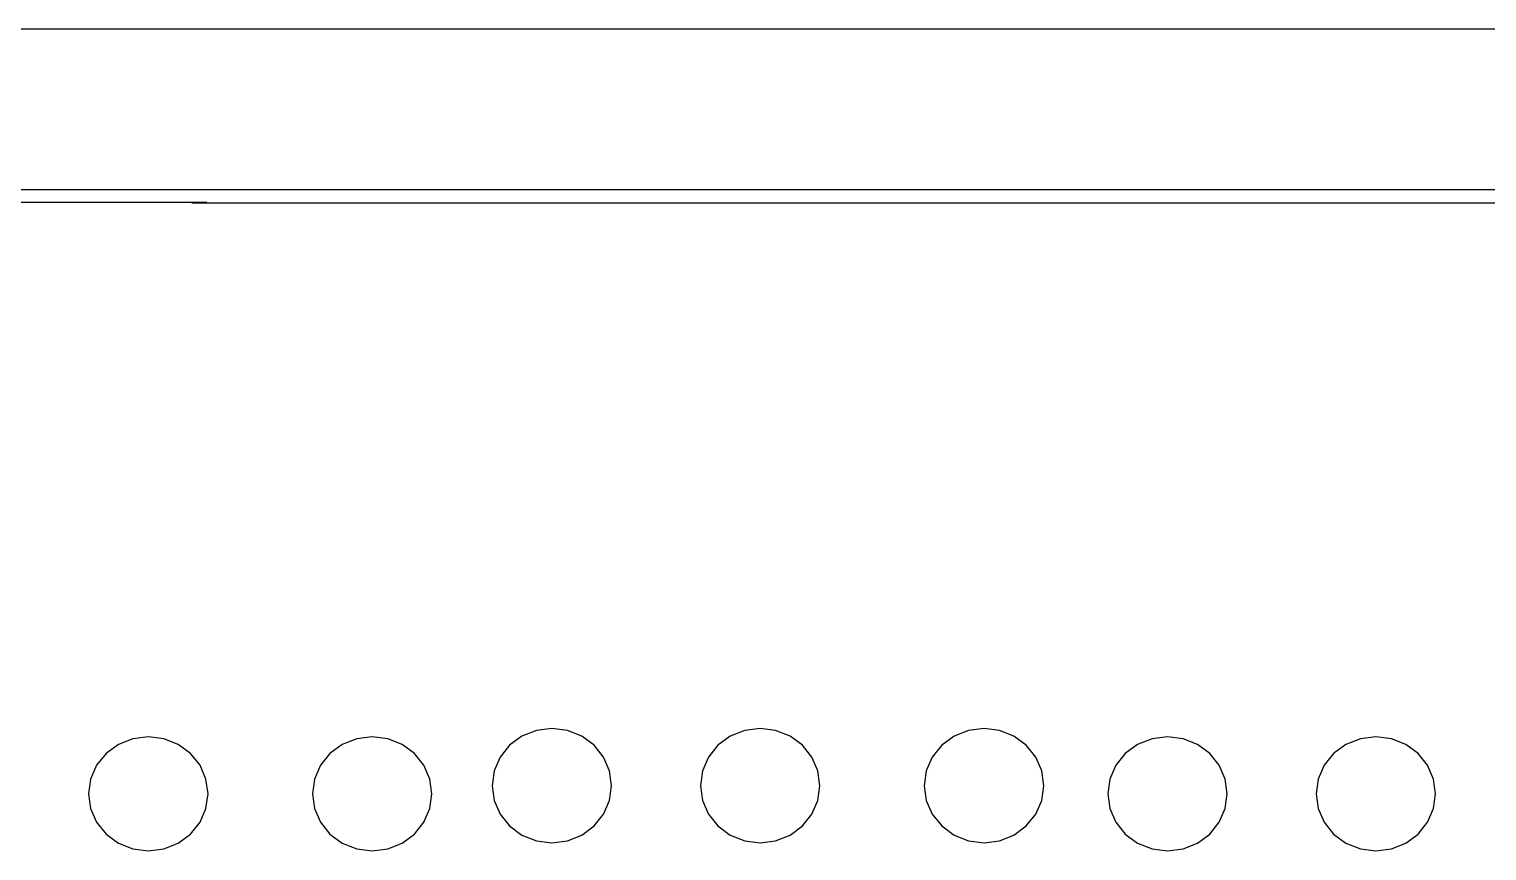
# Model space of a CAD drawing. Header units: inches. Extents: x 710 to 5347, y 114 to 2471.
# Drawn here: x 908.8 to 1091.6, y 968.2 to 1071.2 of the extents above; entities that cross this region are included whole.
import ezdxf

# ---------------------------------------------------------------- set-up
doc = ezdxf.new("R2010")
doc.units = ezdxf.units.IN
doc.header["$MEASUREMENT"] = 0
doc.layers.add('Edges', color=7, linetype='Continuous')

# ---------------------------------------------------------------- blocks, each defined once
blk = doc.blocks.new('fire alarm fr')
at = {"layer": 'Edges'}
for p, q in [((-1661.19, 1257.52), (-2393.7, 1257.52)), ((-1661.19, 1237.39), (-2393.7, 1237.39)), ((-2393.7, 1235.84), (-2186.27, 1235.84)), ((-2186.27, 1235.84), (-2188.17, 1235.77)), ((-2188.17, 1235.77), (-1661.19, 1235.77)), ((-2143.01, 1169.84), (-2144.95, 1169.6)), ((-2141.07, 1169.6), (-2143.01, 1169.84)), ((-2116.89, 1169.84), (-2118.83, 1169.6)), ((-2114.95, 1169.6), (-2116.89, 1169.84)), ((-2088.82, 1169.84), (-2090.76, 1169.6)), ((-2086.88, 1169.6), (-2088.82, 1169.84)), ((-2195.55, 1168.58), (-2197.36, 1167.87)), ((-2193.61, 1168.82), (-2195.55, 1168.58)), ((-2191.67, 1168.58), (-2193.61, 1168.82)), ((-2189.87, 1167.87), (-2191.67, 1168.58)), ((-2167.48, 1168.58), (-2169.29, 1167.87)), ((-2165.54, 1168.82), (-2167.48, 1168.58)), ((-2163.6, 1168.58), (-2165.54, 1168.82)), ((-2161.79, 1167.87), (-2163.6, 1168.58)), ((-2146.76, 1168.88), (-2148.31, 1167.75)), ((-2144.95, 1169.6), (-2146.76, 1168.88)), ((-2139.26, 1168.88), (-2141.07, 1169.6)), ((-2137.71, 1167.75), (-2139.26, 1168.88)), ((-2120.64, 1168.88), (-2122.19, 1167.75)), ((-2118.83, 1169.6), (-2120.64, 1168.88)), ((-2113.15, 1168.88), (-2114.95, 1169.6)), ((-2111.6, 1167.75), (-2113.15, 1168.88)), ((-2092.57, 1168.88), (-2094.12, 1167.75)), ((-2090.76, 1169.6), (-2092.57, 1168.88)), ((-2085.07, 1168.88), (-2086.88, 1169.6)), ((-2083.52, 1167.75), (-2085.07, 1168.88)), ((-2067.75, 1168.58), (-2069.56, 1167.87)), ((-2065.81, 1168.82), (-2067.75, 1168.58)), ((-2063.87, 1168.58), (-2065.81, 1168.82)), ((-2062.06, 1167.87), (-2063.87, 1168.58)), ((-2041.63, 1168.58), (-2043.44, 1167.87)), ((-2039.69, 1168.82), (-2041.63, 1168.58)), ((-2037.75, 1168.58), (-2039.69, 1168.82)), ((-2035.95, 1167.87), (-2037.75, 1168.58)), ((-2198.91, 1166.73), (-2200.1, 1165.25)), ((-2197.36, 1167.87), (-2198.91, 1166.73)), ((-2188.32, 1166.73), (-2189.87, 1167.87)), ((-2187.12, 1165.25), (-2188.32, 1166.73)), ((-2170.84, 1166.73), (-2172.03, 1165.25)), ((-2169.29, 1167.87), (-2170.84, 1166.73)), ((-2160.24, 1166.73), (-2161.79, 1167.87)), ((-2159.05, 1165.25), (-2160.24, 1166.73)), ((-2149.5, 1166.27), (-2150.25, 1164.54)), ((-2148.31, 1167.75), (-2149.5, 1166.27)), ((-2136.52, 1166.27), (-2137.71, 1167.75)), ((-2135.77, 1164.54), (-2136.52, 1166.27)), ((-2123.38, 1166.27), (-2124.13, 1164.54)), ((-2122.19, 1167.75), (-2123.38, 1166.27)), ((-2110.4, 1166.27), (-2111.6, 1167.75)), ((-2109.66, 1164.54), (-2110.4, 1166.27)), ((-2095.31, 1166.27), (-2096.06, 1164.54)), ((-2094.12, 1167.75), (-2095.31, 1166.27)), ((-2082.33, 1166.27), (-2083.52, 1167.75)), ((-2081.58, 1164.54), (-2082.33, 1166.27)), ((-2071.11, 1166.73), (-2072.3, 1165.25)), ((-2069.56, 1167.87), (-2071.11, 1166.73)), ((-2060.51, 1166.73), (-2062.06, 1167.87)), ((-2059.32, 1165.25), (-2060.51, 1166.73)), ((-2044.99, 1166.73), (-2046.18, 1165.25)), ((-2043.44, 1167.87), (-2044.99, 1166.73)), ((-2034.4, 1166.73), (-2035.95, 1167.87)), ((-2033.2, 1165.25), (-2034.4, 1166.73)), ((-2200.1, 1165.25), (-2200.85, 1163.52)), ((-2186.38, 1163.52), (-2187.12, 1165.25)), ((-2172.03, 1165.25), (-2172.78, 1163.52)), ((-2158.3, 1163.52), (-2159.05, 1165.25)), ((-2150.25, 1164.54), (-2150.51, 1162.69)), ((-2135.52, 1162.69), (-2135.77, 1164.54)), ((-2124.13, 1164.54), (-2124.39, 1162.69)), ((-2109.4, 1162.69), (-2109.66, 1164.54)), ((-2096.06, 1164.54), (-2096.31, 1162.69)), ((-2081.33, 1162.69), (-2081.58, 1164.54)), ((-2072.3, 1165.25), (-2073.05, 1163.52)), ((-2058.57, 1163.52), (-2059.32, 1165.25)), ((-2046.18, 1165.25), (-2046.93, 1163.52)), ((-2032.46, 1163.52), (-2033.2, 1165.25)), ((-2200.85, 1163.52), (-2201.11, 1161.67)), ((-2186.12, 1161.67), (-2186.38, 1163.52)), ((-2172.78, 1163.52), (-2173.03, 1161.67)), ((-2158.05, 1161.67), (-2158.3, 1163.52)), ((-2150.51, 1162.69), (-2150.25, 1160.84)), ((-2135.77, 1160.84), (-2135.52, 1162.69)), ((-2124.39, 1162.69), (-2124.13, 1160.84)), ((-2109.66, 1160.84), (-2109.4, 1162.69)), ((-2096.31, 1162.69), (-2096.06, 1160.84)), ((-2081.58, 1160.84), (-2081.33, 1162.69)), ((-2073.05, 1163.52), (-2073.31, 1161.67)), ((-2058.32, 1161.67), (-2058.57, 1163.52)), ((-2046.93, 1163.52), (-2047.19, 1161.67)), ((-2032.2, 1161.67), (-2032.46, 1163.52)), ((-2201.11, 1161.67), (-2200.85, 1159.82)), ((-2186.38, 1159.82), (-2186.12, 1161.67)), ((-2173.03, 1161.67), (-2172.78, 1159.82)), ((-2158.3, 1159.82), (-2158.05, 1161.67)), ((-2150.25, 1160.84), (-2149.5, 1159.12)), ((-2136.52, 1159.12), (-2135.77, 1160.84)), ((-2124.13, 1160.84), (-2123.38, 1159.12)), ((-2110.4, 1159.12), (-2109.66, 1160.84)), ((-2096.06, 1160.84), (-2095.31, 1159.12)), ((-2082.33, 1159.12), (-2081.58, 1160.84)), ((-2073.31, 1161.67), (-2073.05, 1159.82)), ((-2058.57, 1159.82), (-2058.32, 1161.67)), ((-2047.19, 1161.67), (-2046.93, 1159.82)), ((-2032.46, 1159.82), (-2032.2, 1161.67)), ((-2200.85, 1159.82), (-2200.1, 1158.1)), ((-2187.12, 1158.1), (-2186.38, 1159.82)), ((-2172.78, 1159.82), (-2172.03, 1158.1)), ((-2159.05, 1158.1), (-2158.3, 1159.82)), ((-2149.5, 1159.12), (-2148.31, 1157.64)), ((-2137.71, 1157.64), (-2136.52, 1159.12)), ((-2123.38, 1159.12), (-2122.19, 1157.64)), ((-2111.6, 1157.64), (-2110.4, 1159.12)), ((-2095.31, 1159.12), (-2094.12, 1157.64)), ((-2083.52, 1157.64), (-2082.33, 1159.12)), ((-2073.05, 1159.82), (-2072.3, 1158.1)), ((-2059.32, 1158.1), (-2058.57, 1159.82)), ((-2046.93, 1159.82), (-2046.18, 1158.1)), ((-2033.2, 1158.1), (-2032.46, 1159.82)), ((-2200.1, 1158.1), (-2198.91, 1156.62)), ((-2188.32, 1156.62), (-2187.12, 1158.1)), ((-2172.03, 1158.1), (-2170.84, 1156.62)), ((-2160.24, 1156.62), (-2159.05, 1158.1)), ((-2148.31, 1157.64), (-2146.76, 1156.5)), ((-2139.26, 1156.5), (-2137.71, 1157.64)), ((-2122.19, 1157.64), (-2120.64, 1156.5)), ((-2113.15, 1156.5), (-2111.6, 1157.64)), ((-2094.12, 1157.64), (-2092.57, 1156.5)), ((-2085.07, 1156.5), (-2083.52, 1157.64)), ((-2072.3, 1158.1), (-2071.11, 1156.62)), ((-2060.51, 1156.62), (-2059.32, 1158.1)), ((-2046.18, 1158.1), (-2044.99, 1156.62)), ((-2034.4, 1156.62), (-2033.2, 1158.1)), ((-2198.91, 1156.62), (-2197.36, 1155.48)), ((-2197.36, 1155.48), (-2195.55, 1154.77)), ((-2191.67, 1154.77), (-2189.87, 1155.48)), ((-2189.87, 1155.48), (-2188.32, 1156.62)), ((-2170.84, 1156.62), (-2169.29, 1155.48)), ((-2169.29, 1155.48), (-2167.48, 1154.77)), ((-2163.6, 1154.77), (-2161.79, 1155.48)), ((-2161.79, 1155.48), (-2160.24, 1156.62)), ((-2146.76, 1156.5), (-2144.95, 1155.79)), ((-2144.95, 1155.79), (-2143.01, 1155.54)), ((-2143.01, 1155.54), (-2141.07, 1155.79)), ((-2141.07, 1155.79), (-2139.26, 1156.5)), ((-2120.64, 1156.5), (-2118.83, 1155.79)), ((-2118.83, 1155.79), (-2116.89, 1155.54)), ((-2116.89, 1155.54), (-2114.95, 1155.79)), ((-2114.95, 1155.79), (-2113.15, 1156.5)), ((-2092.57, 1156.5), (-2090.76, 1155.79)), ((-2090.76, 1155.79), (-2088.82, 1155.54)), ((-2088.82, 1155.54), (-2086.88, 1155.79)), ((-2086.88, 1155.79), (-2085.07, 1156.5)), ((-2071.11, 1156.62), (-2069.56, 1155.48)), ((-2069.56, 1155.48), (-2067.75, 1154.77)), ((-2063.87, 1154.77), (-2062.06, 1155.48)), ((-2062.06, 1155.48), (-2060.51, 1156.62)), ((-2044.99, 1156.62), (-2043.44, 1155.48)), ((-2043.44, 1155.48), (-2041.63, 1154.77)), ((-2037.75, 1154.77), (-2035.95, 1155.48)), ((-2035.95, 1155.48), (-2034.4, 1156.62)), ((-2195.55, 1154.77), (-2193.61, 1154.52)), ((-2193.61, 1154.52), (-2191.67, 1154.77)), ((-2167.48, 1154.77), (-2165.54, 1154.52)), ((-2165.54, 1154.52), (-2163.6, 1154.77)), ((-2067.75, 1154.77), (-2065.81, 1154.52)), ((-2065.81, 1154.52), (-2063.87, 1154.77)), ((-2041.63, 1154.77), (-2039.69, 1154.52)), ((-2039.69, 1154.52), (-2037.75, 1154.77))]:
    blk.add_line(p, q, dxfattribs=at)

msp = doc.modelspace()

# ---------------------------------------------------------------- block references
msp.add_blockref('fire alarm fr', (3117.35, -186.28))

doc.saveas('drawing.dxf')
